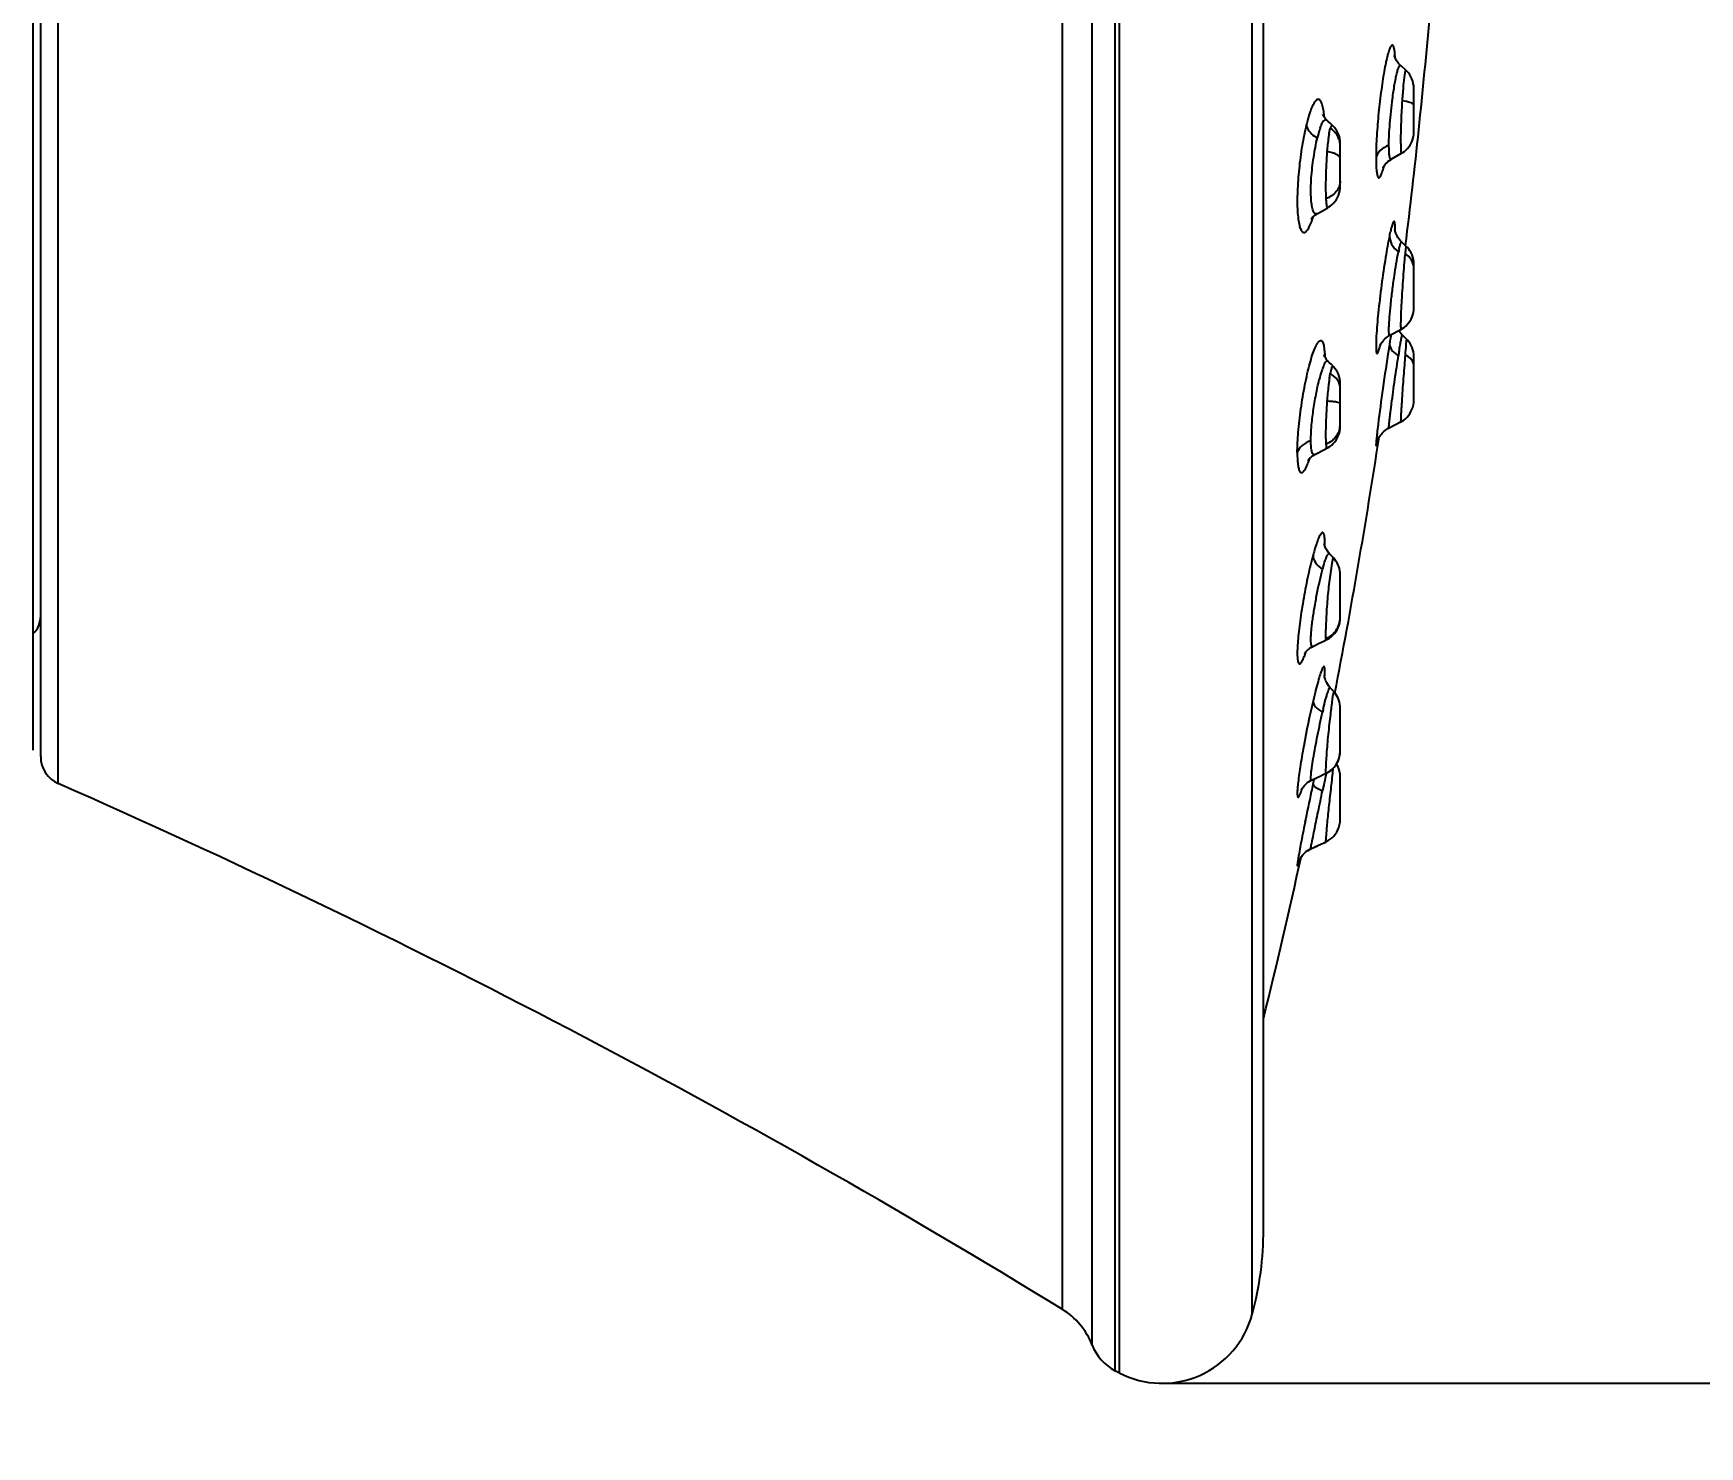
# Model space of a CAD drawing. Header units: millimetres. Extents: x 1241 to 1836, y -3 to 418.
# Drawn here: x 1475.27 to 1509.21, y 153.66 to 182.43 of the extents above; entities that cross this region are included whole.
import ezdxf

# ---------------------------------------------------------------- set-up
doc = ezdxf.new("R2010")
doc.units = ezdxf.units.MM
doc.header["$LTSCALE"] = 32.67
doc.header["$PDMODE"] = 3
doc.header["$PDSIZE"] = 0.3
doc.layers.get('0').update_dxf_attribs({"linetype": 'CONTINUOUS'})
doc.layers.get('Defpoints').update_dxf_attribs({"linetype": 'CONTINUOUS'})
doc.layers.add('1', color=7, linetype='CONTINUOUS')
doc.layers.add('\\M+5B3DF\\M+5B4E7\\M+5CFDF', color=3, linetype='CONTINUOUS', lineweight=18)
doc.styles.add('\\M+5CAFD\\M+5D7D6', font='txt.shx')
doc.dimstyles.new('X\\M+5B3DF\\M+5B4E7\\M+5D1F9\\M+5CABD', dxfattribs={"dimtxt": 2, "dimasz": 1.5, "dimexe": 0.5, "dimexo": 0, "dimgap": 1, "dimtad": 1, "dimtoh": 1, "dimdec": 1, "dimzin": 1, "dimdsep": 46, "dimtxsty": '\\M+5CAFD\\M+5D7D6', "dimcen": 0, "dimadec": 0, "dimazin": 0, "dimtfac": 1, "dimtdec": 1, "dimtmove": 0, "dimatfit": 3, "dimfxl": 0, "dimtolj": 1, "dimtzin": 0, "dimarcsym": 0})

# ---------------------------------------------------------------- blocks, each defined once
blk = doc.blocks.new('*D53')
at = {"layer": '\\M+5B3DF\\M+5B4E7\\M+5CFDF', "color": 0, "lineweight": -2}
for p, q in [((1498.259, 234.288), (1539.015, 234.288)), ((1538.515, 110.356), (1538.515, 229.288)), ((1416.232, 105.356), (1539.015, 105.356))]:
    blk.add_line(p, q, dxfattribs=at)
at = {"layer": '\\M+5B3DF\\M+5B4E7\\M+5CFDF', "color": 0}
for points in [[(1537.682, 229.288), (1539.348, 229.288), (1538.515, 234.288)], [(1537.682, 110.356), (1539.348, 110.356), (1538.515, 105.356)]]:
    blk.add_solid(points, dxfattribs=at)
at = {"layer": 'Defpoints', "color": 0}
for p in [(1498.259, 234.288), (1538.515, 234.288), (1416.232, 105.356)]:
    blk.add_point(p, dxfattribs=at)
at = {"layer": '\\M+5B3DF\\M+5B4E7\\M+5CFDF', "color": 0, "insert": (1534.515, 169.822), "char_height": 6, "attachment_point": 5, "rotation": 90, "style": '\\M+5CAFD\\M+5D7D6'}
blk.add_mtext('\\A1;128.9', dxfattribs=at)
blk = doc.blocks.new('*D54')
at = {"layer": '\\M+5B3DF\\M+5B4E7\\M+5CFDF', "color": 0, "lineweight": -2}
for p, q in [((1498.259, 234.288), (1521.411, 234.288)), ((1520.911, 159.95), (1520.911, 229.288)), ((1498.259, 154.95), (1521.411, 154.95))]:
    blk.add_line(p, q, dxfattribs=at)
at = {"layer": '\\M+5B3DF\\M+5B4E7\\M+5CFDF', "color": 0}
for points in [[(1520.078, 229.288), (1521.745, 229.288), (1520.911, 234.288)], [(1520.078, 159.95), (1521.745, 159.95), (1520.911, 154.95)]]:
    blk.add_solid(points, dxfattribs=at)
at = {"layer": 'Defpoints', "color": 0}
for p in [(1498.259, 234.288), (1520.911, 234.288), (1498.259, 154.95)]:
    blk.add_point(p, dxfattribs=at)
at = {"layer": '\\M+5B3DF\\M+5B4E7\\M+5CFDF', "color": 0, "insert": (1516.911, 194.619), "char_height": 6, "attachment_point": 5, "rotation": 90, "style": '\\M+5CAFD\\M+5D7D6'}
blk.add_mtext('\\A1;79.3', dxfattribs=at)
blk = doc.blocks.new('*D57')
at = {"layer": '\\M+5B3DF\\M+5B4E7\\M+5CFDF', "color": 0, "lineweight": -2}
blk.add_arc((1407.106, 194.619), 53.683, 235.8747, 354.6616, dxfattribs=at)
at = {"layer": '\\M+5B3DF\\M+5B4E7\\M+5CFDF', "color": 0}
for points in [[(1459.724, 189.663), (1461.389, 189.586), (1460.79, 194.619)], [(1376.491, 149.512), (1377.489, 150.847), (1372.986, 153.174)]]:
    blk.add_solid(points, dxfattribs=at)
at = {"layer": 'Defpoints', "color": 0}
for p in [(1415.416, 204.713), (1379.014, 194.619), (1508.564, 194.619), (1410.562, 141.047), (1348.677, 123.647)]:
    blk.add_point(p, dxfattribs=at)
at = {"layer": '\\M+5B3DF\\M+5B4E7\\M+5CFDF', "color": 0, "insert": (1428.314, 149.689), "char_height": 6, "attachment_point": 5, "rotation": 25.2682, "style": '\\M+5CAFD\\M+5D7D6'}
blk.add_mtext('\\A1;129°', dxfattribs=at)

msp = doc.modelspace()

# ---------------------------------------------------------------- linework, layer by layer
at = {"color": 7, "linetype": 'Continuous'}
for p, q in [((1502.992, 181.962), (1502.991, 181.968)), ((1503.22, 181.678), (1503.117, 181.771)), ((1503.385, 180.421), (1503.385, 181.307)), ((1501.64, 180.635), (1501.614, 180.661)), ((1501.721, 180.559), (1501.721, 180.56)), ((1501.874, 180.293), (1501.861, 180.343)), ((1501.882, 180.242), (1501.874, 180.293)), ((1501.885, 180.19), (1501.882, 180.242)), ((1501.885, 179.316), (1501.885, 180.189)), ((1502.926, 179.867), (1503.134, 179.987)), ((1503.135, 179.985), (1503.135, 179.985)), ((1501.414, 178.757), (1501.631, 178.88)), ((1501.392, 178.743), (1501.415, 178.758)), ((1502.999, 178.435), (1502.999, 178.436)), ((1503.139, 178.178), (1503.139, 178.178)), ((1503.229, 178.092), (1503.139, 178.178)), ((1503.306, 177.999), (1503.28, 178.036)), ((1503.385, 176.845), (1503.385, 177.729)), ((1502.874, 176.27), (1502.895, 176.282)), ((1502.896, 176.282), (1503.122, 176.403)), ((1503.083, 176.367), (1503.076, 176.379)), ((1503.122, 176.402), (1503.122, 176.402)), ((1503.234, 176.206), (1503.149, 176.289)), ((1503.234, 176.206), (1503.234, 176.206)), ((1501.553, 175.891), (1501.551, 175.895)), ((1501.571, 175.847), (1501.562, 175.865)), ((1503.331, 176.074), (1503.309, 176.113)), ((1503.385, 174.963), (1503.385, 175.848)), ((1501.733, 175.657), (1501.733, 175.657)), ((1501.748, 175.642), (1501.733, 175.657)), ((1501.885, 174.427), (1501.885, 175.299)), ((1502.879, 174.396), (1503.116, 174.519)), ((1502.879, 174.397), (1502.879, 174.397)), ((1501.371, 173.856), (1501.371, 173.856)), ((1501.614, 173.982), (1501.614, 173.982)), ((1501.747, 171.753), (1501.667, 171.837)), ((1501.667, 171.837), (1501.667, 171.837)), ((1501.746, 171.751), (1501.746, 171.752)), ((1501.885, 170.533), (1501.885, 171.408)), ((1501.599, 170.082), (1501.6, 170.082)), ((1501.68, 169.108), (1501.68, 169.108)), ((1501.753, 169.029), (1501.752, 169.03)), ((1501.885, 167.817), (1501.885, 168.691)), ((1501.591, 167.363), (1501.592, 167.363)), ((1501.885, 167.297), (1501.881, 167.352)), ((1501.885, 166.425), (1501.885, 167.294)), ((1501.487, 165.922), (1501.589, 165.966)), ((1501.55, 165.951), (1501.588, 165.968)), ((1501.587, 165.97), (1501.587, 165.97)), ((1501.289, 165.832), (1501.289, 165.832)), ((1501.29, 165.829), (1501.422, 165.893)), ((1501.371, 165.867), (1501.504, 165.928))]:
    msp.add_line(p, q, dxfattribs=at)
for points in [[(1503.027, 181.882), (1503.017, 181.902), (1503.008, 181.92), (1503.001, 181.937), (1502.996, 181.951), (1502.992, 181.962)], [(1503.117, 181.77), (1503.095, 181.792), (1503.074, 181.815), (1503.056, 181.838), (1503.04, 181.861), (1503.027, 181.882)], [(1503.385, 181.307), (1503.382, 181.358), (1503.374, 181.408), (1503.362, 181.456), (1503.345, 181.502), (1503.325, 181.545), (1503.301, 181.585), (1503.274, 181.623), (1503.244, 181.657), (1503.22, 181.679)], [(1501.613, 180.66), (1501.608, 180.665), (1501.586, 180.689), (1501.569, 180.711), (1501.556, 180.73), (1501.546, 180.747), (1501.539, 180.761), (1501.534, 180.771), (1501.532, 180.777), (1501.532, 180.777), (1501.532, 180.777)], [(1501.721, 180.56), (1501.716, 180.564), (1501.678, 180.599), (1501.64, 180.635)], [(1501.861, 180.343), (1501.843, 180.389), (1501.821, 180.433), (1501.796, 180.474), (1501.767, 180.511), (1501.736, 180.545), (1501.721, 180.56)], [(1503.135, 179.985), (1503.162, 180.002), (1503.196, 180.027), (1503.227, 180.055), (1503.257, 180.085), (1503.285, 180.119), (1503.309, 180.155), (1503.331, 180.195), (1503.35, 180.236), (1503.365, 180.28), (1503.376, 180.326), (1503.382, 180.373), (1503.385, 180.42)], [(1502.761, 179.707), (1502.758, 179.698), (1502.756, 179.693), (1502.755, 179.692), (1502.756, 179.693), (1502.758, 179.698), (1502.763, 179.707), (1502.77, 179.719), (1502.78, 179.734), (1502.793, 179.752), (1502.81, 179.773), (1502.831, 179.795), (1502.856, 179.819), (1502.886, 179.842), (1502.92, 179.864), (1502.925, 179.867)], [(1501.722, 178.947), (1501.753, 178.978), (1501.781, 179.011), (1501.807, 179.048), (1501.829, 179.087), (1501.848, 179.129), (1501.864, 179.173), (1501.875, 179.22), (1501.882, 179.267), (1501.885, 179.316)], [(1501.631, 178.881), (1501.655, 178.895), (1501.689, 178.919), (1501.722, 178.947)], [(1501.3, 178.659), (1501.299, 178.656), (1501.298, 178.654), (1501.299, 178.656), (1501.302, 178.661), (1501.309, 178.669), (1501.318, 178.68), (1501.33, 178.693), (1501.346, 178.709), (1501.367, 178.726), (1501.392, 178.743)], [(1503.059, 178.276), (1503.042, 178.307), (1503.028, 178.336), (1503.018, 178.363), (1503.01, 178.385), (1503.006, 178.403), (1503.002, 178.418), (1503, 178.428), (1502.999, 178.435)], [(1503.139, 178.178), (1503.107, 178.211), (1503.081, 178.244), (1503.059, 178.276)], [(1503.28, 178.036), (1503.252, 178.069), (1503.229, 178.093)], [(1503.375, 177.826), (1503.364, 177.873), (1503.348, 177.917), (1503.329, 177.959), (1503.306, 177.999)], [(1503.385, 177.73), (1503.382, 177.778), (1503.375, 177.826)], [(1503.122, 176.402), (1503.151, 176.419), (1503.186, 176.443), (1503.219, 176.471), (1503.25, 176.502), (1503.279, 176.535), (1503.305, 176.572), (1503.328, 176.612), (1503.348, 176.655), (1503.363, 176.699), (1503.375, 176.746), (1503.382, 176.795), (1503.385, 176.844)], [(1502.692, 176.068), (1502.692, 176.067), (1502.691, 176.065), (1502.692, 176.066), (1502.693, 176.069), (1502.696, 176.075), (1502.7, 176.084), (1502.706, 176.096), (1502.714, 176.11), (1502.725, 176.127), (1502.738, 176.146), (1502.753, 176.166), (1502.772, 176.187), (1502.794, 176.209), (1502.818, 176.23), (1502.845, 176.251), (1502.874, 176.27)], [(1503.149, 176.288), (1503.129, 176.309), (1503.105, 176.338), (1503.083, 176.367)], [(1503.309, 176.113), (1503.284, 176.149), (1503.257, 176.183), (1503.234, 176.206)], [(1501.562, 175.865), (1501.556, 175.88), (1501.553, 175.891)], [(1501.642, 175.749), (1501.638, 175.753), (1501.615, 175.779), (1501.597, 175.803), (1501.583, 175.826), (1501.571, 175.847)], [(1503.385, 175.848), (1503.382, 175.896), (1503.375, 175.943), (1503.364, 175.989), (1503.349, 176.032), (1503.331, 176.074)], [(1501.733, 175.658), (1501.698, 175.693), (1501.66, 175.731), (1501.642, 175.749)], [(1501.804, 175.572), (1501.777, 175.608), (1501.748, 175.642)], [(1501.885, 175.299), (1501.882, 175.349), (1501.875, 175.397), (1501.863, 175.445), (1501.847, 175.49), (1501.827, 175.532), (1501.804, 175.572)], [(1503.116, 174.517), (1503.145, 174.533), (1503.18, 174.558), (1503.215, 174.585), (1503.246, 174.616), (1503.276, 174.65), (1503.303, 174.687), (1503.326, 174.728), (1503.346, 174.771), (1503.363, 174.816), (1503.375, 174.864)], [(1503.375, 174.864), (1503.382, 174.913), (1503.385, 174.963)], [(1501.862, 174.278), (1501.874, 174.326), (1501.882, 174.376), (1501.885, 174.426)], [(1501.614, 173.982), (1501.64, 173.997), (1501.676, 174.02), (1501.711, 174.048), (1501.743, 174.078), (1501.773, 174.112)], [(1501.773, 174.112), (1501.801, 174.149), (1501.825, 174.19), (1501.845, 174.233), (1501.862, 174.278)], [(1502.637, 174.108), (1502.636, 174.106), (1502.636, 174.105), (1502.636, 174.104), (1502.636, 174.105), (1502.637, 174.109), (1502.639, 174.115), (1502.641, 174.123), (1502.645, 174.134), (1502.651, 174.148), (1502.659, 174.166), (1502.668, 174.185), (1502.679, 174.205), (1502.692, 174.226), (1502.707, 174.248), (1502.723, 174.27), (1502.742, 174.291), (1502.761, 174.311), (1502.782, 174.331), (1502.805, 174.349), (1502.829, 174.367), (1502.855, 174.383), (1502.879, 174.397)], [(1501.233, 173.741), (1501.233, 173.74), (1501.23, 173.735), (1501.23, 173.734), (1501.232, 173.737), (1501.236, 173.743), (1501.243, 173.753), (1501.254, 173.766), (1501.268, 173.781), (1501.287, 173.798), (1501.309, 173.817), (1501.336, 173.836), (1501.371, 173.856)], [(1501.371, 173.856), (1501.589, 173.969), (1501.614, 173.982)], [(1501.6, 171.928), (1501.587, 171.954), (1501.577, 171.976), (1501.57, 171.996), (1501.565, 172.011), (1501.562, 172.023), (1501.561, 172.031), (1501.56, 172.035), (1501.56, 172.036), (1501.56, 172.036)], [(1501.667, 171.837), (1501.639, 171.87), (1501.617, 171.9), (1501.6, 171.928)], [(1501.839, 171.614), (1501.82, 171.651), (1501.799, 171.686), (1501.775, 171.719), (1501.746, 171.751)], [(1501.885, 171.407), (1501.883, 171.45), (1501.877, 171.493), (1501.868, 171.535), (1501.855, 171.576), (1501.839, 171.614)], [(1501.767, 170.212), (1501.796, 170.249), (1501.821, 170.29), (1501.843, 170.334), (1501.861, 170.381)], [(1501.861, 170.381), (1501.874, 170.431), (1501.882, 170.482), (1501.885, 170.534)], [(1501.443, 170.006), (1501.504, 170.036), (1501.563, 170.065), (1501.6, 170.082)], [(1501.6, 170.082), (1501.627, 170.097), (1501.665, 170.12)], [(1501.665, 170.12), (1501.701, 170.147), (1501.735, 170.178), (1501.767, 170.212)], [(1501.166, 169.812), (1501.165, 169.809), (1501.162, 169.802), (1501.16, 169.799), (1501.162, 169.803), (1501.168, 169.811), (1501.176, 169.822), (1501.187, 169.837), (1501.201, 169.853), (1501.218, 169.87), (1501.239, 169.889), (1501.262, 169.907), (1501.288, 169.925), (1501.32, 169.944), (1501.327, 169.948)], [(1501.328, 169.948), (1501.38, 169.974), (1501.443, 170.006)], [(1501.612, 169.205), (1501.597, 169.235), (1501.586, 169.264), (1501.578, 169.289), (1501.572, 169.311), (1501.568, 169.33), (1501.565, 169.345), (1501.564, 169.356), (1501.563, 169.363), (1501.563, 169.364)], [(1501.68, 169.108), (1501.653, 169.141), (1501.631, 169.174), (1501.612, 169.205)], [(1501.753, 169.03), (1501.687, 169.102), (1501.681, 169.109)], [(1501.823, 168.931), (1501.803, 168.965), (1501.78, 168.997), (1501.753, 169.029)], [(1501.885, 168.691), (1501.883, 168.733), (1501.877, 168.775), (1501.869, 168.817), (1501.856, 168.856), (1501.841, 168.894), (1501.823, 168.931)], [(1501.592, 167.363), (1501.62, 167.378), (1501.659, 167.401), (1501.696, 167.427), (1501.731, 167.458), (1501.763, 167.492), (1501.793, 167.53), (1501.819, 167.571), (1501.842, 167.616), (1501.86, 167.664), (1501.873, 167.714), (1501.882, 167.766)], [(1501.839, 167.606), (1501.858, 167.655), (1501.873, 167.706), (1501.882, 167.76), (1501.885, 167.818)], [(1501.302, 167.227), (1501.414, 167.28), (1501.477, 167.31), (1501.54, 167.34), (1501.592, 167.363)], [(1501.881, 167.352), (1501.872, 167.407), (1501.857, 167.46), (1501.837, 167.51), (1501.811, 167.557), (1501.811, 167.558)], [(1501.812, 167.556), (1501.815, 167.56), (1501.839, 167.606)], [(1501.096, 167.032), (1501.095, 167.031), (1501.096, 167.033), (1501.099, 167.038), (1501.104, 167.047), (1501.111, 167.06), (1501.121, 167.075), (1501.135, 167.093), (1501.151, 167.113), (1501.169, 167.133), (1501.19, 167.153), (1501.214, 167.173), (1501.241, 167.192), (1501.27, 167.211), (1501.302, 167.228)], [(1501.587, 165.97), (1501.601, 165.976), (1501.642, 165.998), (1501.681, 166.024), (1501.718, 166.054), (1501.753, 166.088), (1501.785, 166.126), (1501.813, 166.169), (1501.838, 166.214), (1501.858, 166.264), (1501.872, 166.316), (1501.881, 166.37), (1501.885, 166.424)], [(1501.039, 165.566), (1501.039, 165.564), (1501.038, 165.563), (1501.039, 165.564), (1501.04, 165.567), (1501.042, 165.572), (1501.045, 165.58), (1501.049, 165.59), (1501.055, 165.604), (1501.064, 165.62), (1501.075, 165.64), (1501.088, 165.661), (1501.104, 165.683), (1501.123, 165.706), (1501.144, 165.729), (1501.167, 165.751), (1501.192, 165.772), (1501.22, 165.793), (1501.249, 165.811), (1501.28, 165.828), (1501.289, 165.832)], [(1501.087, 165.656), (1501.097, 165.67), (1501.113, 165.691), (1501.131, 165.712), (1501.15, 165.732), (1501.171, 165.752), (1501.194, 165.771)], [(1501.218, 165.789), (1501.244, 165.805), (1501.27, 165.82), (1501.29, 165.83)]]:
    msp.add_lwpolyline(points, dxfattribs=at)
for centre, radius, start, end in [((1369.175, 194.619), 135.054, 352.97674, 354.99271), ((1504.76, 179.691), 3.67, 164.3603, 166.2571), ((1499.29, 180.533), 2.28, 4.7832, 5.5223), ((1505.743, 179.285), 4.441, 165.642, 166.7668), ((1503.748, 179.795), 2.382, 164.1416, 165.6234), ((1503.136, 179.909), 1.762, 160.3993, 162.2699), ((1501.446, 180.12), 0.444, 32.5412, 38.7138), ((1501.464, 180.132), 0.421, 19.8626, 32.5369), ((1500.538, 180.287), 2.307, 344.891, 345.9565), ((1499.072, 179.417), 2.377, 341.9135, 342.4493), ((1508.933, 177.236), 5.772, 172.353, 172.898), ((1539.122, 170.346), 36.688, 170.9496, 171.139), ((1533.302, 171.275), 30.795, 170.751, 170.9531), ((1527.446, 172.22), 24.863, 170.5655, 170.731), ((1499.021, 175.773), 2.551, 1.6701, 1.8644), ((1512.656, 174.398), 9.697, 170.7406, 171.2758), ((1506.163, 174.741), 4.546, 171.4897, 172.2907), ((1501.478, 174.474), 0.406, 348.0107, 359.9559), ((1520.904, 172.221), 18.386, 172.9831, 173.5549), ((1369.175, 194.619), 135.054, 349.06515, 351.30442), ((1506.012, 170.531), 4.852, 163.4967, 164.7087), ((1504.783, 170.669), 3.367, 164.4361, 165.3905), ((1501.403, 170.553), 0.483, 321.2614, 337.6188), ((1501.413, 170.548), 0.472, 337.6525, 354.397), ((1501.416, 170.548), 0.468, 354.3884, 359.9864), ((1498.946, 170.599), 2.367, 340.122, 341.1302), ((1513.38, 165.997), 12.378, 166.1889, 166.745), ((1509.555, 166.807), 8.231, 166.8629, 167.3178), ((1501.386, 167.819), 0.499, 294.4021, 359.9873), ((1521.025, 162.964), 19.916, 167.2204, 167.8151), ((1557.936, 154.921), 57.911, 167.9715, 168.59833), ((1552.047, 156.177), 51.89, 167.7882, 167.9723), ((1548.788, 156.882), 48.556, 167.669, 167.7882), ((1527.624, 161.61), 26.653, 168.1485, 168.3023), ((1519.414, 163.312), 18.268, 167.8169, 168.0859), ((1538.755, 158.79), 38.343, 168.5982, 169.2922), ((1369.175, 194.619), 135.054, 346.18567, 347.61953), ((1518.84, 162.575), 18.072, 169.353, 169.9308)]:
    msp.add_arc(centre, radius, start, end, dxfattribs=at)
for points, knots in [([(1502.996, 182.025), (1502.995, 182.043), (1502.992, 182.075), (1502.985, 182.119), (1502.977, 182.152), (1502.967, 182.175), (1502.956, 182.191), (1502.94, 182.193), (1502.926, 182.18), (1502.904, 182.148), (1502.878, 182.08), (1502.846, 181.97), (1502.812, 181.824), (1502.778, 181.647), (1502.745, 181.444), (1502.714, 181.222), (1502.685, 180.989), (1502.653, 180.675), (1502.624, 180.309), (1502.613, 180.022), (1502.614, 179.891)], [0, 0, 0, 0, 0.021253, 0.038692, 0.052272, 0.062064, 0.068555, 0.073446, 0.079829, 0.089423, 0.119886, 0.165704, 0.22568, 0.297904, 0.380052, 0.469585, 0.563711, 0.659403, 0.843868, 1, 1, 1, 1]), ([(1503.002, 181.936), (1503.002, 181.944), (1503, 181.974), (1502.998, 182.003), (1502.996, 182.025)], [0, 0, 0, 0, 0.267459, 1, 1, 1, 1]), ([(1502.949, 181.095), (1502.955, 181.146), (1502.969, 181.242), (1502.991, 181.38), (1503.013, 181.502), (1503.036, 181.603), (1503.055, 181.674), (1503.07, 181.718), (1503.08, 181.742), (1503.09, 181.759), (1503.099, 181.77), (1503.109, 181.775), (1503.115, 181.772), (1503.117, 181.771)], [0, 0, 0, 0, 0.213101, 0.410411, 0.585442, 0.732541, 0.847621, 0.892333, 0.928321, 0.955731, 0.975055, 0.988034, 1, 1, 1, 1]), ([(1503.194, 181.581), (1503.184, 181.509), (1503.167, 181.336), (1503.153, 181.163), (1503.145, 181.063)], [0, 0, 0, 0, 0.417518, 1, 1, 1, 1]), ([(1503.213, 181.671), (1503.209, 181.661), (1503.202, 181.631), (1503.197, 181.6), (1503.194, 181.581)], [0, 0, 0, 0, 0.371449, 1, 1, 1, 1]), ([(1503.218, 181.68), (1503.217, 181.679), (1503.215, 181.677), (1503.214, 181.674), (1503.213, 181.671)], [0, 0, 0, 0, 0.161008, 1, 1, 1, 1]), ([(1501.549, 180.837), (1501.543, 180.877), (1501.531, 180.945), (1501.506, 181.022), (1501.48, 181.063), (1501.461, 181.081), (1501.438, 181.087), (1501.414, 181.08), (1501.392, 181.062), (1501.357, 181.022), (1501.316, 180.946), (1501.268, 180.826), (1501.24, 180.733), (1501.225, 180.681)], [0, 0, 0, 0, 0.159388, 0.275137, 0.316985, 0.34972, 0.377452, 0.406801, 0.443197, 0.489384, 0.614966, 0.786496, 1, 1, 1, 1]), ([(1502.877, 180.151), (1502.876, 180.298), (1502.895, 180.613), (1502.928, 180.927), (1502.949, 181.095)], [0, 0, 0, 0, 0.464732, 1, 1, 1, 1]), ([(1503.145, 181.063), (1503.137, 180.931), (1503.128, 180.737), (1503.118, 180.486), (1503.115, 180.32), (1503.116, 180.182), (1503.117, 180.088), (1503.121, 180.032), (1503.123, 180.009), (1503.127, 179.995), (1503.129, 179.989), (1503.133, 179.985), (1503.135, 179.986)], [0, 0, 0, 0, 0.364896, 0.539235, 0.696035, 0.826299, 0.922599, 0.956387, 0.980262, 0.988494, 0.994321, 1, 1, 1, 1]), ([(1503.145, 181.063), (1503.205, 181.054), (1503.283, 181.039), (1503.364, 181.004), (1503.385, 180.978), (1503.385, 180.967)], [0, 0, 0, 0, 0.673651, 0.880265, 1, 1, 1, 1]), ([(1501.195, 180.563), (1501.16, 180.424), (1501.102, 180.127), (1501.042, 179.674), (1501.01, 179.227), (1501.008, 178.885), (1501.027, 178.657), (1501.048, 178.532), (1501.073, 178.45), (1501.098, 178.405), (1501.117, 178.384), (1501.139, 178.374), (1501.163, 178.377), (1501.186, 178.39), (1501.221, 178.426), (1501.263, 178.497), (1501.29, 178.563), (1501.305, 178.602)], [0, 0, 0, 0, 0.170082, 0.358362, 0.54265, 0.700865, 0.764083, 0.814354, 0.85107, 0.864519, 0.875129, 0.883835, 0.892334, 0.902418, 0.915204, 0.950609, 1, 1, 1, 1]), ([(1501.195, 180.563), (1501.198, 180.539), (1501.236, 180.426), (1501.338, 180.346), (1501.42, 180.301)], [0, 0, 0, 0, 0.20661, 1, 1, 1, 1]), ([(1501.475, 180.5), (1501.486, 180.53), (1501.506, 180.581), (1501.537, 180.637), (1501.563, 180.663), (1501.58, 180.673), (1501.599, 180.672), (1501.608, 180.665), (1501.612, 180.661)], [0, 0, 0, 0, 0.398317, 0.682246, 0.781714, 0.85821, 0.924553, 1, 1, 1, 1]), ([(1501.559, 180.753), (1501.558, 180.76), (1501.555, 180.788), (1501.552, 180.816), (1501.549, 180.837)], [0, 0, 0, 0, 0.261479, 1, 1, 1, 1]), ([(1501.692, 180.527), (1501.691, 180.525), (1501.688, 180.515), (1501.684, 180.505), (1501.682, 180.497)], [0, 0, 0, 0, 0.224118, 1, 1, 1, 1]), ([(1501.71, 180.56), (1501.709, 180.558), (1501.7, 180.549), (1501.696, 180.537), (1501.692, 180.527)], [0, 0, 0, 0, 0.167197, 1, 1, 1, 1]), ([(1501.328, 178.835), (1501.316, 178.87), (1501.3, 178.956), (1501.283, 179.171), (1501.292, 179.495), (1501.338, 179.899), (1501.39, 180.172), (1501.42, 180.301)], [0, 0, 0, 0, 0.07541, 0.176673, 0.437422, 0.730557, 1, 1, 1, 1]), ([(1501.658, 180.384), (1501.654, 180.359), (1501.635, 180.239), (1501.623, 180.118), (1501.615, 180.022)], [0, 0, 0, 0, 0.211361, 1, 1, 1, 1]), ([(1501.658, 180.384), (1501.659, 180.389), (1501.662, 180.405), (1501.665, 180.421), (1501.667, 180.433)], [0, 0, 0, 0, 0.263084, 1, 1, 1, 1]), ([(1501.667, 180.433), (1501.668, 180.439), (1501.673, 180.46), (1501.678, 180.481), (1501.682, 180.496)], [0, 0, 0, 0, 0.277705, 1, 1, 1, 1]), ([(1501.885, 180.14), (1501.885, 180.151), (1501.883, 180.197), (1501.873, 180.243), (1501.861, 180.275)], [0, 0, 0, 0, 0.244629, 1, 1, 1, 1]), ([(1501.615, 180.022), (1501.608, 179.936), (1501.599, 179.762), (1501.587, 179.442), (1501.586, 179.209), (1501.594, 179.064)], [0, 0, 0, 0, 0.271257, 0.545639, 1, 1, 1, 1]), ([(1501.885, 179.883), (1501.885, 179.919), (1501.815, 179.969), (1501.721, 180.001), (1501.652, 180.016), (1501.615, 180.022)], [0, 0, 0, 0, 0.347003, 0.645158, 1, 1, 1, 1]), ([(1502.877, 180.151), (1502.813, 180.127), (1502.698, 180.063), (1502.626, 179.948), (1502.614, 179.891)], [0, 0, 0, 0, 0.539358, 1, 1, 1, 1]), ([(1502.614, 179.891), (1502.614, 179.842), (1502.615, 179.754), (1502.621, 179.65), (1502.63, 179.583), (1502.637, 179.546), (1502.645, 179.518), (1502.654, 179.499), (1502.665, 179.487), (1502.681, 179.488), (1502.693, 179.5), (1502.714, 179.531), (1502.739, 179.594), (1502.756, 179.651), (1502.765, 179.686)], [0, 0, 0, 0, 0.228968, 0.411892, 0.484031, 0.542804, 0.588131, 0.620512, 0.642307, 0.660619, 0.685624, 0.722172, 0.834475, 1, 1, 1, 1]), ([(1502.925, 179.867), (1502.922, 179.865), (1502.913, 179.865), (1502.903, 179.879), (1502.896, 179.9), (1502.889, 179.932), (1502.884, 179.973), (1502.879, 180.048), (1502.878, 180.108), (1502.877, 180.151)], [0, 0, 0, 0, 0.034867, 0.080085, 0.154094, 0.260724, 0.400261, 0.571858, 1, 1, 1, 1]), ([(1501.885, 179.417), (1501.885, 179.381), (1501.87, 179.304), (1501.787, 179.164), (1501.674, 179.093), (1501.594, 179.064)], [0, 0, 0, 0, 0.224922, 0.470445, 1, 1, 1, 1]), ([(1501.414, 178.757), (1501.407, 178.753), (1501.389, 178.749), (1501.363, 178.764), (1501.343, 178.794), (1501.333, 178.82), (1501.328, 178.835)], [0, 0, 0, 0, 0.187765, 0.380327, 0.642272, 1, 1, 1, 1]), ([(1501.594, 179.064), (1501.595, 179.036), (1501.597, 178.997), (1501.602, 178.949), (1501.606, 178.922), (1501.611, 178.901), (1501.616, 178.888), (1501.622, 178.879), (1501.629, 178.879), (1501.631, 178.88)], [0, 0, 0, 0, 0.429749, 0.601082, 0.740176, 0.845881, 0.919459, 0.965263, 1, 1, 1, 1]), ([(1501.305, 178.602), (1501.307, 178.608), (1501.317, 178.634), (1501.325, 178.66), (1501.332, 178.68)], [0, 0, 0, 0, 0.239365, 1, 1, 1, 1]), ([(1503.004, 178.409), (1503.005, 178.437), (1503.005, 178.477), (1503.003, 178.525), (1503.001, 178.552), (1502.998, 178.574), (1502.994, 178.589), (1502.99, 178.599), (1502.981, 178.603), (1502.973, 178.596), (1502.962, 178.579), (1502.947, 178.539), (1502.928, 178.475), (1502.915, 178.424), (1502.908, 178.394)], [0, 0, 0, 0, 0.199703, 0.279086, 0.344347, 0.395393, 0.432388, 0.456227, 0.471253, 0.490124, 0.520979, 0.624653, 0.785293, 1, 1, 1, 1]), ([(1502.891, 178.317), (1502.859, 178.168), (1502.8, 177.831), (1502.723, 177.304), (1502.66, 176.769), (1502.629, 176.421), (1502.62, 176.263)], [0, 0, 0, 0, 0.220256, 0.494736, 0.771936, 1, 1, 1, 1]), ([(1502.891, 178.317), (1502.887, 178.255), (1502.921, 178.12), (1503.015, 178.021), (1503.071, 177.979)], [0, 0, 0, 0, 0.472145, 1, 1, 1, 1]), ([(1502.891, 178.317), (1502.892, 178.324), (1502.898, 178.35), (1502.903, 178.375), (1502.908, 178.394)], [0, 0, 0, 0, 0.263011, 1, 1, 1, 1]), ([(1503.085, 178.043), (1503.09, 178.065), (1503.097, 178.094), (1503.108, 178.13), (1503.115, 178.15), (1503.122, 178.165), (1503.127, 178.174), (1503.133, 178.18), (1503.137, 178.179), (1503.139, 178.178)], [0, 0, 0, 0, 0.438011, 0.608495, 0.746343, 0.851567, 0.924682, 0.968687, 1, 1, 1, 1]), ([(1502.895, 176.282), (1502.894, 176.281), (1502.889, 176.281), (1502.885, 176.29), (1502.882, 176.302), (1502.878, 176.33), (1502.876, 176.378), (1502.878, 176.451), (1502.883, 176.543), (1502.894, 176.696), (1502.914, 176.916), (1502.947, 177.198), (1502.995, 177.557), (1503.037, 177.818), (1503.071, 177.979)], [0, 0, 0, 0, 0.002908, 0.007298, 0.014735, 0.025405, 0.056208, 0.098951, 0.152741, 0.216548, 0.36785, 0.538403, 0.7116, 1, 1, 1, 1]), ([(1503.085, 178.044), (1503.084, 178.039), (1503.079, 178.017), (1503.074, 177.996), (1503.071, 177.979)], [0, 0, 0, 0, 0.233412, 1, 1, 1, 1]), ([(1503.206, 177.95), (1503.2, 177.889), (1503.187, 177.748), (1503.167, 177.518), (1503.15, 177.26), (1503.136, 177.04), (1503.127, 176.871), (1503.121, 176.756), (1503.118, 176.654), (1503.116, 176.566), (1503.116, 176.499), (1503.116, 176.444), (1503.117, 176.423), (1503.119, 176.401), (1503.122, 176.403)], [0, 0, 0, 0, 0.119222, 0.273455, 0.445849, 0.618551, 0.699571, 0.774259, 0.840796, 0.897421, 0.942464, 0.974619, 0.993695, 1, 1, 1, 1]), ([(1503.385, 177.643), (1503.385, 177.702), (1503.349, 177.825), (1503.259, 177.915), (1503.206, 177.95)], [0, 0, 0, 0, 0.47984, 1, 1, 1, 1]), ([(1503.227, 178.089), (1503.224, 178.08), (1503.22, 178.051), (1503.216, 178.023), (1503.213, 178.005)], [0, 0, 0, 0, 0.337954, 1, 1, 1, 1]), ([(1503.229, 178.093), (1503.229, 178.093), (1503.227, 178.091), (1503.227, 178.09), (1503.227, 178.089)], [0, 0, 0, 0, 0.308004, 1, 1, 1, 1]), ([(1501.011, 173.894), (1501.011, 174.031), (1501.028, 174.329), (1501.081, 174.789), (1501.148, 175.187), (1501.212, 175.492), (1501.262, 175.693), (1501.312, 175.866), (1501.356, 175.988), (1501.391, 176.067), (1501.414, 176.111), (1501.437, 176.144), (1501.458, 176.166), (1501.479, 176.178), (1501.501, 176.176), (1501.518, 176.159), (1501.539, 176.12), (1501.557, 176.042), (1501.564, 175.973), (1501.567, 175.932)], [0, 0, 0, 0, 0.155847, 0.339284, 0.526637, 0.61425, 0.69397, 0.762995, 0.819043, 0.841667, 0.860511, 0.875543, 0.886944, 0.895309, 0.902268, 0.910354, 0.921223, 0.953339, 1, 1, 1, 1]), ([(1502.62, 176.263), (1502.618, 176.22), (1502.615, 176.158), (1502.614, 176.08), (1502.614, 176.033), (1502.615, 175.992), (1502.617, 175.96), (1502.621, 175.935), (1502.625, 175.92), (1502.632, 175.909), (1502.643, 175.912), (1502.65, 175.924), (1502.659, 175.942), (1502.669, 175.968), (1502.685, 176.018), (1502.696, 176.06), (1502.704, 176.09)], [0, 0, 0, 0, 0.235042, 0.334437, 0.420928, 0.493834, 0.552515, 0.596607, 0.62619, 0.642975, 0.656369, 0.679469, 0.715751, 0.765885, 0.829999, 1, 1, 1, 1]), ([(1502.891, 176.117), (1502.886, 176.072), (1502.917, 175.995), (1502.992, 175.92), (1503.043, 175.885), (1503.071, 175.869)], [0, 0, 0, 0, 0.429046, 0.699863, 1, 1, 1, 1]), ([(1503.085, 175.959), (1503.091, 176), (1503.104, 176.075), (1503.121, 176.173), (1503.135, 176.239), (1503.142, 176.273), (1503.146, 176.284)], [0, 0, 0, 0, 0.383942, 0.685478, 0.894141, 1, 1, 1, 1]), ([(1503.146, 176.284), (1503.146, 176.286), (1503.146, 176.287), (1503.148, 176.288), (1503.149, 176.288)], [0, 0, 0, 0, 0.740287, 1, 1, 1, 1]), ([(1503.232, 176.194), (1503.227, 176.159), (1503.222, 176.055), (1503.212, 175.952), (1503.206, 175.884)], [0, 0, 0, 0, 0.341104, 1, 1, 1, 1]), ([(1503.234, 176.206), (1503.233, 176.207), (1503.233, 176.199), (1503.232, 176.197), (1503.232, 176.194)], [0, 0, 0, 0, 0.243989, 1, 1, 1, 1]), ([(1501.567, 175.932), (1501.568, 175.926), (1501.569, 175.901), (1501.57, 175.875), (1501.571, 175.856)], [0, 0, 0, 0, 0.239204, 1, 1, 1, 1]), ([(1502.872, 175.997), (1502.83, 175.732), (1502.755, 175.222), (1502.686, 174.712), (1502.656, 174.467)], [0, 0, 0, 0, 0.521027, 1, 1, 1, 1]), ([(1502.879, 174.397), (1502.877, 174.396), (1502.877, 174.414), (1502.878, 174.43), (1502.882, 174.475), (1502.887, 174.53), (1502.895, 174.602), (1502.905, 174.686), (1502.917, 174.784), (1502.937, 174.932), (1502.963, 175.134), (1502.998, 175.383), (1503.034, 175.63), (1503.059, 175.792), (1503.071, 175.869)], [0, 0, 0, 0, 0.004951, 0.02111, 0.048486, 0.08678, 0.135371, 0.193352, 0.259733, 0.333218, 0.495916, 0.669659, 0.84208, 1, 1, 1, 1]), ([(1503.206, 175.884), (1503.201, 175.816), (1503.191, 175.672), (1503.173, 175.45), (1503.156, 175.221), (1503.145, 175.033), (1503.135, 174.894), (1503.129, 174.802), (1503.124, 174.721), (1503.12, 174.652), (1503.118, 174.603), (1503.117, 174.571), (1503.116, 174.552), (1503.116, 174.538), (1503.115, 174.527), (1503.116, 174.523), (1503.115, 174.518), (1503.116, 174.519)], [0, 0, 0, 0, 0.148967, 0.316311, 0.488871, 0.652774, 0.727336, 0.795158, 0.854999, 0.905781, 0.946476, 0.962757, 0.9762, 0.986708, 0.994188, 0.998596, 1, 1, 1, 1]), ([(1503.385, 175.662), (1503.385, 175.706), (1503.341, 175.804), (1503.255, 175.86), (1503.206, 175.884)], [0, 0, 0, 0, 0.442292, 1, 1, 1, 1]), ([(1501.55, 175.67), (1501.532, 175.63), (1501.499, 175.535), (1501.471, 175.438), (1501.457, 175.383)], [0, 0, 0, 0, 0.431945, 1, 1, 1, 1]), ([(1501.642, 175.749), (1501.637, 175.754), (1501.621, 175.763), (1501.594, 175.746), (1501.571, 175.714), (1501.557, 175.686), (1501.55, 175.67)], [0, 0, 0, 0, 0.155283, 0.332242, 0.608573, 1, 1, 1, 1]), ([(1501.667, 175.414), (1501.668, 175.422), (1501.673, 175.451), (1501.678, 175.481), (1501.682, 175.502)], [0, 0, 0, 0, 0.267298, 1, 1, 1, 1]), ([(1501.725, 175.656), (1501.721, 175.651), (1501.714, 175.635), (1501.704, 175.603), (1501.693, 175.558), (1501.686, 175.522), (1501.682, 175.503)], [0, 0, 0, 0, 0.118883, 0.327507, 0.623577, 1, 1, 1, 1]), ([(1501.885, 175.196), (1501.885, 175.256), (1501.842, 175.385), (1501.74, 175.47), (1501.682, 175.503)], [0, 0, 0, 0, 0.472211, 1, 1, 1, 1]), ([(1501.733, 175.657), (1501.732, 175.658), (1501.729, 175.66), (1501.726, 175.657), (1501.725, 175.656)], [0, 0, 0, 0, 0.461213, 1, 1, 1, 1]), ([(1501.288, 174.136), (1501.287, 174.229), (1501.298, 174.433), (1501.335, 174.747), (1501.39, 175.069), (1501.433, 175.282), (1501.457, 175.383)], [0, 0, 0, 0, 0.222116, 0.483923, 0.75339, 1, 1, 1, 1]), ([(1501.658, 175.351), (1501.654, 175.32), (1501.636, 175.183), (1501.623, 175.046), (1501.615, 174.94)], [0, 0, 0, 0, 0.226205, 1, 1, 1, 1]), ([(1501.615, 174.94), (1501.602, 174.769), (1501.59, 174.478), (1501.585, 174.185), (1501.594, 174.066)], [0, 0, 0, 0, 0.588219, 1, 1, 1, 1]), ([(1501.885, 174.897), (1501.885, 174.9), (1501.878, 174.906), (1501.854, 174.915), (1501.801, 174.925), (1501.718, 174.934), (1501.652, 174.938), (1501.615, 174.94)], [0, 0, 0, 0, 0.027726, 0.081541, 0.284748, 0.604099, 1, 1, 1, 1]), ([(1501.288, 174.136), (1501.223, 174.115), (1501.108, 174.057), (1501.028, 173.95), (1501.011, 173.894)], [0, 0, 0, 0, 0.539593, 1, 1, 1, 1]), ([(1501.371, 173.856), (1501.365, 173.853), (1501.353, 173.849), (1501.334, 173.86), (1501.32, 173.881), (1501.308, 173.912), (1501.299, 173.953), (1501.29, 174.029), (1501.288, 174.091), (1501.288, 174.136)], [0, 0, 0, 0, 0.056219, 0.112051, 0.186187, 0.287553, 0.419413, 0.582844, 1, 1, 1, 1]), ([(1501.75, 174.167), (1501.738, 174.156), (1501.691, 174.115), (1501.636, 174.083), (1501.594, 174.066)], [0, 0, 0, 0, 0.253248, 1, 1, 1, 1]), ([(1501.876, 174.389), (1501.873, 174.376), (1501.858, 174.321), (1501.832, 174.269), (1501.807, 174.234)], [0, 0, 0, 0, 0.244039, 1, 1, 1, 1]), ([(1502.635, 174.284), (1502.631, 174.255), (1502.626, 174.202), (1502.619, 174.134), (1502.615, 174.078), (1502.613, 174.054), (1502.614, 174.024), (1502.622, 174.04), (1502.624, 174.05), (1502.632, 174.077), (1502.636, 174.099), (1502.639, 174.115)], [0, 0, 0, 0, 0.256744, 0.460789, 0.610598, 0.704727, 0.741984, 0.768744, 0.804188, 0.854763, 1, 1, 1, 1]), ([(1501.011, 173.894), (1501.011, 173.845), (1501.012, 173.755), (1501.023, 173.638), (1501.038, 173.561), (1501.056, 173.518), (1501.07, 173.497), (1501.086, 173.486), (1501.106, 173.486), (1501.125, 173.497), (1501.154, 173.526), (1501.191, 173.588), (1501.216, 173.645), (1501.229, 173.679)], [0, 0, 0, 0, 0.220409, 0.395808, 0.522273, 0.567695, 0.602487, 0.629507, 0.654575, 0.684746, 0.72437, 0.83804, 1, 1, 1, 1]), ([(1501.229, 173.679), (1501.232, 173.686), (1501.245, 173.718), (1501.256, 173.751), (1501.265, 173.776)], [0, 0, 0, 0, 0.234523, 1, 1, 1, 1]), ([(1501.594, 174.066), (1501.595, 174.053), (1501.597, 174.029), (1501.599, 174.006), (1501.607, 173.979), (1501.614, 173.982)], [0, 0, 0, 0, 0.440461, 0.755299, 1, 1, 1, 1]), ([(1501.572, 171.994), (1501.573, 172.035), (1501.573, 172.093), (1501.568, 172.165), (1501.563, 172.204), (1501.556, 172.235), (1501.547, 172.256), (1501.535, 172.269), (1501.517, 172.269), (1501.502, 172.256), (1501.485, 172.234), (1501.467, 172.203), (1501.439, 172.142), (1501.402, 172.044), (1501.374, 171.958), (1501.36, 171.91)], [0, 0, 0, 0, 0.179852, 0.250821, 0.308703, 0.353513, 0.385803, 0.407942, 0.427295, 0.453902, 0.492601, 0.544678, 0.610286, 0.781011, 1, 1, 1, 1]), ([(1501.332, 171.811), (1501.294, 171.675), (1501.226, 171.384), (1501.153, 171.013), (1501.101, 170.702), (1501.068, 170.475), (1501.041, 170.262), (1501.022, 170.071), (1501.012, 169.906), (1501.01, 169.789), (1501.013, 169.712), (1501.018, 169.669), (1501.024, 169.635), (1501.033, 169.611), (1501.044, 169.594), (1501.061, 169.591), (1501.077, 169.602), (1501.102, 169.633), (1501.135, 169.699), (1501.159, 169.759), (1501.172, 169.795)], [0, 0, 0, 0, 0.168595, 0.358485, 0.454324, 0.546857, 0.633413, 0.711346, 0.777887, 0.831057, 0.852293, 0.869823, 0.883604, 0.893706, 0.900579, 0.905902, 0.912684, 0.922709, 0.953983, 1, 1, 1, 1]), ([(1501.332, 171.811), (1501.33, 171.757), (1501.376, 171.636), (1501.469, 171.555), (1501.525, 171.518)], [0, 0, 0, 0, 0.446379, 1, 1, 1, 1]), ([(1501.539, 171.572), (1501.551, 171.615), (1501.569, 171.674), (1501.596, 171.745), (1501.613, 171.784), (1501.628, 171.813), (1501.641, 171.832), (1501.655, 171.843), (1501.664, 171.84), (1501.667, 171.837)], [0, 0, 0, 0, 0.428733, 0.59899, 0.738092, 0.845032, 0.919544, 0.965054, 1, 1, 1, 1]), ([(1501.736, 171.741), (1501.731, 171.729), (1501.724, 171.695), (1501.707, 171.598), (1501.695, 171.514), (1501.686, 171.45)], [0, 0, 0, 0, 0.130971, 0.346863, 1, 1, 1, 1]), ([(1501.746, 171.752), (1501.745, 171.752), (1501.743, 171.753), (1501.739, 171.748), (1501.737, 171.744), (1501.736, 171.741)], [0, 0, 0, 0, 0.144716, 0.437407, 1, 1, 1, 1]), ([(1501.327, 169.948), (1501.325, 169.947), (1501.318, 169.945), (1501.309, 169.949), (1501.302, 169.959), (1501.295, 169.98), (1501.29, 170.02), (1501.287, 170.079), (1501.289, 170.157), (1501.295, 170.25), (1501.305, 170.358), (1501.326, 170.522), (1501.361, 170.742), (1501.41, 171.011), (1501.465, 171.272), (1501.504, 171.44), (1501.525, 171.518)], [0, 0, 0, 0, 0.005711, 0.011062, 0.017799, 0.026912, 0.053331, 0.09068, 0.138573, 0.196881, 0.264686, 0.339887, 0.505052, 0.679398, 0.848954, 1, 1, 1, 1]), ([(1501.686, 171.45), (1501.667, 171.324), (1501.635, 171.059), (1501.609, 170.73), (1501.596, 170.475), (1501.589, 170.318), (1501.586, 170.199), (1501.587, 170.132), (1501.591, 170.107)], [0, 0, 0, 0, 0.283712, 0.593801, 0.734166, 0.852438, 0.942948, 1, 1, 1, 1]), ([(1501.779, 170.251), (1501.767, 170.235), (1501.713, 170.176), (1501.645, 170.13), (1501.591, 170.107)], [0, 0, 0, 0, 0.256254, 1, 1, 1, 1]), ([(1501.591, 170.107), (1501.592, 170.1), (1501.591, 170.094), (1501.597, 170.081), (1501.599, 170.082)], [0, 0, 0, 0, 0.744088, 1, 1, 1, 1]), ([(1501.566, 169.339), (1501.568, 169.359), (1501.571, 169.397), (1501.573, 169.448), (1501.573, 169.488), (1501.569, 169.515), (1501.566, 169.534), (1501.552, 169.542), (1501.54, 169.528), (1501.52, 169.496), (1501.491, 169.421), (1501.452, 169.301), (1501.407, 169.139), (1501.376, 169.018), (1501.36, 168.952)], [0, 0, 0, 0, 0.074582, 0.136016, 0.183892, 0.217955, 0.238686, 0.249889, 0.265983, 0.294857, 0.394587, 0.549462, 0.753998, 1, 1, 1, 1]), ([(1501.539, 168.678), (1501.554, 168.741), (1501.576, 168.83), (1501.608, 168.941), (1501.627, 169.003), (1501.646, 169.055), (1501.655, 169.083), (1501.674, 169.115), (1501.68, 169.109)], [0, 0, 0, 0, 0.428344, 0.603841, 0.749646, 0.863107, 0.942369, 1, 1, 1, 1]), ([(1501.745, 169.014), (1501.741, 168.995), (1501.732, 168.944), (1501.713, 168.796), (1501.698, 168.666), (1501.686, 168.569)], [0, 0, 0, 0, 0.128442, 0.345931, 1, 1, 1, 1]), ([(1501.752, 169.029), (1501.751, 169.03), (1501.747, 169.022), (1501.747, 169.018), (1501.745, 169.014)], [0, 0, 0, 0, 0.236752, 1, 1, 1, 1]), ([(1501.332, 168.835), (1501.26, 168.532), (1501.168, 168.084), (1501.072, 167.519), (1501.035, 167.261), (1501.023, 167.146)], [0, 0, 0, 0, 0.543936, 0.798314, 1, 1, 1, 1]), ([(1501.332, 168.835), (1501.33, 168.795), (1501.369, 168.727), (1501.445, 168.662), (1501.496, 168.629), (1501.525, 168.614)], [0, 0, 0, 0, 0.403699, 0.682884, 1, 1, 1, 1]), ([(1501.301, 167.227), (1501.293, 167.224), (1501.287, 167.259), (1501.288, 167.287), (1501.29, 167.34), (1501.297, 167.403), (1501.311, 167.515), (1501.338, 167.679), (1501.378, 167.898), (1501.439, 168.214), (1501.488, 168.455), (1501.525, 168.614)], [0, 0, 0, 0, 0.018279, 0.042545, 0.077542, 0.123568, 0.17984, 0.3167, 0.477659, 0.65277, 1, 1, 1, 1]), ([(1501.686, 168.569), (1501.677, 168.503), (1501.661, 168.367), (1501.639, 168.162), (1501.62, 167.959), (1501.606, 167.772), (1501.597, 167.631), (1501.592, 167.536), (1501.589, 167.479), (1501.587, 167.433), (1501.586, 167.397), (1501.588, 167.379), (1501.588, 167.364), (1501.591, 167.363)], [0, 0, 0, 0, 0.165061, 0.339193, 0.510767, 0.669282, 0.804343, 0.860283, 0.907314, 0.945204, 0.973817, 0.992439, 1, 1, 1, 1]), ([(1501.734, 167.462), (1501.731, 167.431), (1501.716, 167.275), (1501.701, 167.119), (1501.686, 166.995)], [0, 0, 0, 0, 0.203225, 1, 1, 1, 1]), ([(1501.023, 167.146), (1501.02, 167.111), (1501.014, 167.049), (1501.01, 166.977), (1501.011, 166.933), (1501.013, 166.909), (1501.016, 166.893), (1501.02, 166.881), (1501.029, 166.877), (1501.038, 166.884), (1501.047, 166.896), (1501.057, 166.915), (1501.069, 166.941), (1501.088, 166.989), (1501.101, 167.028), (1501.11, 167.056)], [0, 0, 0, 0, 0.224226, 0.393534, 0.457166, 0.506724, 0.542426, 0.565275, 0.579901, 0.599031, 0.630462, 0.675894, 0.735669, 0.809798, 1, 1, 1, 1]), ([(1501.289, 165.832), (1501.287, 165.831), (1501.289, 165.845), (1501.289, 165.856), (1501.294, 165.889), (1501.301, 165.93), (1501.312, 165.984), (1501.33, 166.074), (1501.358, 166.208), (1501.395, 166.388), (1501.437, 166.589), (1501.48, 166.799), (1501.51, 166.942), (1501.525, 167.013)], [0, 0, 0, 0, 0.004226, 0.01845, 0.043417, 0.079136, 0.124574, 0.178592, 0.309032, 0.464469, 0.637147, 0.818815, 1, 1, 1, 1]), ([(1501.333, 167.14), (1501.337, 167.129), (1501.355, 167.106), (1501.377, 167.089), (1501.391, 167.08)], [0, 0, 0, 0, 0.403907, 1, 1, 1, 1]), ([(1501.391, 167.08), (1501.4, 167.074), (1501.443, 167.048), (1501.489, 167.028), (1501.525, 167.013)], [0, 0, 0, 0, 0.216627, 1, 1, 1, 1]), ([(1501.686, 166.995), (1501.678, 166.932), (1501.664, 166.808), (1501.644, 166.624), (1501.626, 166.45), (1501.611, 166.293), (1501.602, 166.178), (1501.596, 166.101), (1501.593, 166.056), (1501.59, 166.021), (1501.587, 165.995), (1501.588, 165.98), (1501.586, 165.971), (1501.587, 165.97)], [0, 0, 0, 0, 0.182365, 0.365015, 0.538045, 0.693444, 0.822885, 0.875616, 0.919453, 0.953824, 0.978648, 0.994034, 1, 1, 1, 1]), ([(1501.046, 165.734), (1501.041, 165.705), (1501.032, 165.653), (1501.021, 165.585), (1501.014, 165.531), (1501.01, 165.507), (1501.012, 165.481), (1501.023, 165.506), (1501.029, 165.529), (1501.038, 165.557), (1501.043, 165.574)], [0, 0, 0, 0, 0.257842, 0.463065, 0.610958, 0.699502, 0.730141, 0.762665, 0.852427, 1, 1, 1, 1]), ([(1501.29, 165.83), (1501.29, 165.83), (1501.291, 165.831), (1501.292, 165.832), (1501.292, 165.833)], [0, 0, 0, 0, 0.371645, 1, 1, 1, 1])]:
    msp.add_open_spline(points, degree=3, knots=knots, dxfattribs=at)
for points in [[(1501.72, 180.56), (1501.718, 180.562), (1501.713, 180.562), (1501.71, 180.56)], [(1501.792, 180.397), (1501.761, 180.436), (1501.723, 180.47), (1501.682, 180.497)], [(1501.807, 174.234), (1501.79, 174.21), (1501.771, 174.187), (1501.75, 174.167)], [(1501.332, 167.153), (1501.331, 167.149), (1501.332, 167.144), (1501.333, 167.14)]]:
    msp.add_open_spline(points, degree=3, dxfattribs=at)
at = {"layer": '1', "color": 7, "linetype": 'Continuous'}
for p, q in [((1497.301, 155.206), (1497.301, 234.032)), ((1497.386, 234.076), (1497.386, 155.162)), ((1496.834, 155.728), (1496.834, 233.51)), ((1500.093, 156.355), (1500.093, 232.883)), ((1496.221, 232.778), (1496.221, 156.46)), ((1500.322, 158.085), (1500.322, 231.153)), ((1475.78, 167.158), (1475.78, 222.08)), ((1475.271, 167.837), (1475.271, 221.402)), ((1475.421, 167.707), (1475.421, 221.531))]:
    msp.add_line(p, q, dxfattribs=at)
for centre, radius, start, end in [((1474.921, 170.569), 0.5, 314.4604, 0), ((1476.021, 167.707), 0.6, 180, 246.2656), ((1407.355, 11.536), 170, 58.48378, 66.2656), ((1493.678, 158.085), 6.645, 344.9157, 0), ((1495.437, 155.181), 1.5, 21.364, 58.4838), ((1498.259, 156.85), 1.9, 242.6461, 344.9157), ((1497.765, 156.092), 1, 201.364, 242.3421), ((1505.656, 171.15), 18, 242.3421, 242.6461)]:
    msp.add_arc(centre, radius, start, end, dxfattribs=at)

# ---------------------------------------------------------------- dimensions: what is measured, and where the dimension line sits
at = {"layer": '\\M+5B3DF\\M+5B4E7\\M+5CFDF'}
for base, p1, picture, middle in [((1538.515, 234.288), (1416.232, 105.356), '*D53', (1538.515, 169.822)), ((1520.911, 234.288), (1498.259, 154.95), '*D54', (1520.911, 194.619))]:
    dim = msp.add_linear_dim(base=base, p1=p1, p2=(1498.259, 234.288), angle=90, dimstyle='X\\M+5B3DF\\M+5B4E7\\M+5D1F9\\M+5CABD', override={"dimtxt": 6, "dimasz": 5}, dxfattribs=at)
    dim.commit()
    dim.dimension.update_dxf_attribs({"geometry": picture, "text_midpoint": middle, "dimtype": 160})
dim = msp.add_angular_dim_2l(base=(1410.562, 141.047), line1=((1508.564, 194.619), (1379.014, 194.619)), line2=((1348.677, 123.647), (1415.416, 204.713)), dimstyle='X\\M+5B3DF\\M+5B4E7\\M+5D1F9\\M+5CABD', override={"dimtxt": 6, "dimasz": 5}, dxfattribs=at)
dim.commit()
dim.dimension.update_dxf_attribs({"geometry": '*D57', "text_midpoint": (1428.314, 149.689)})

doc.saveas('drawing.dxf')
